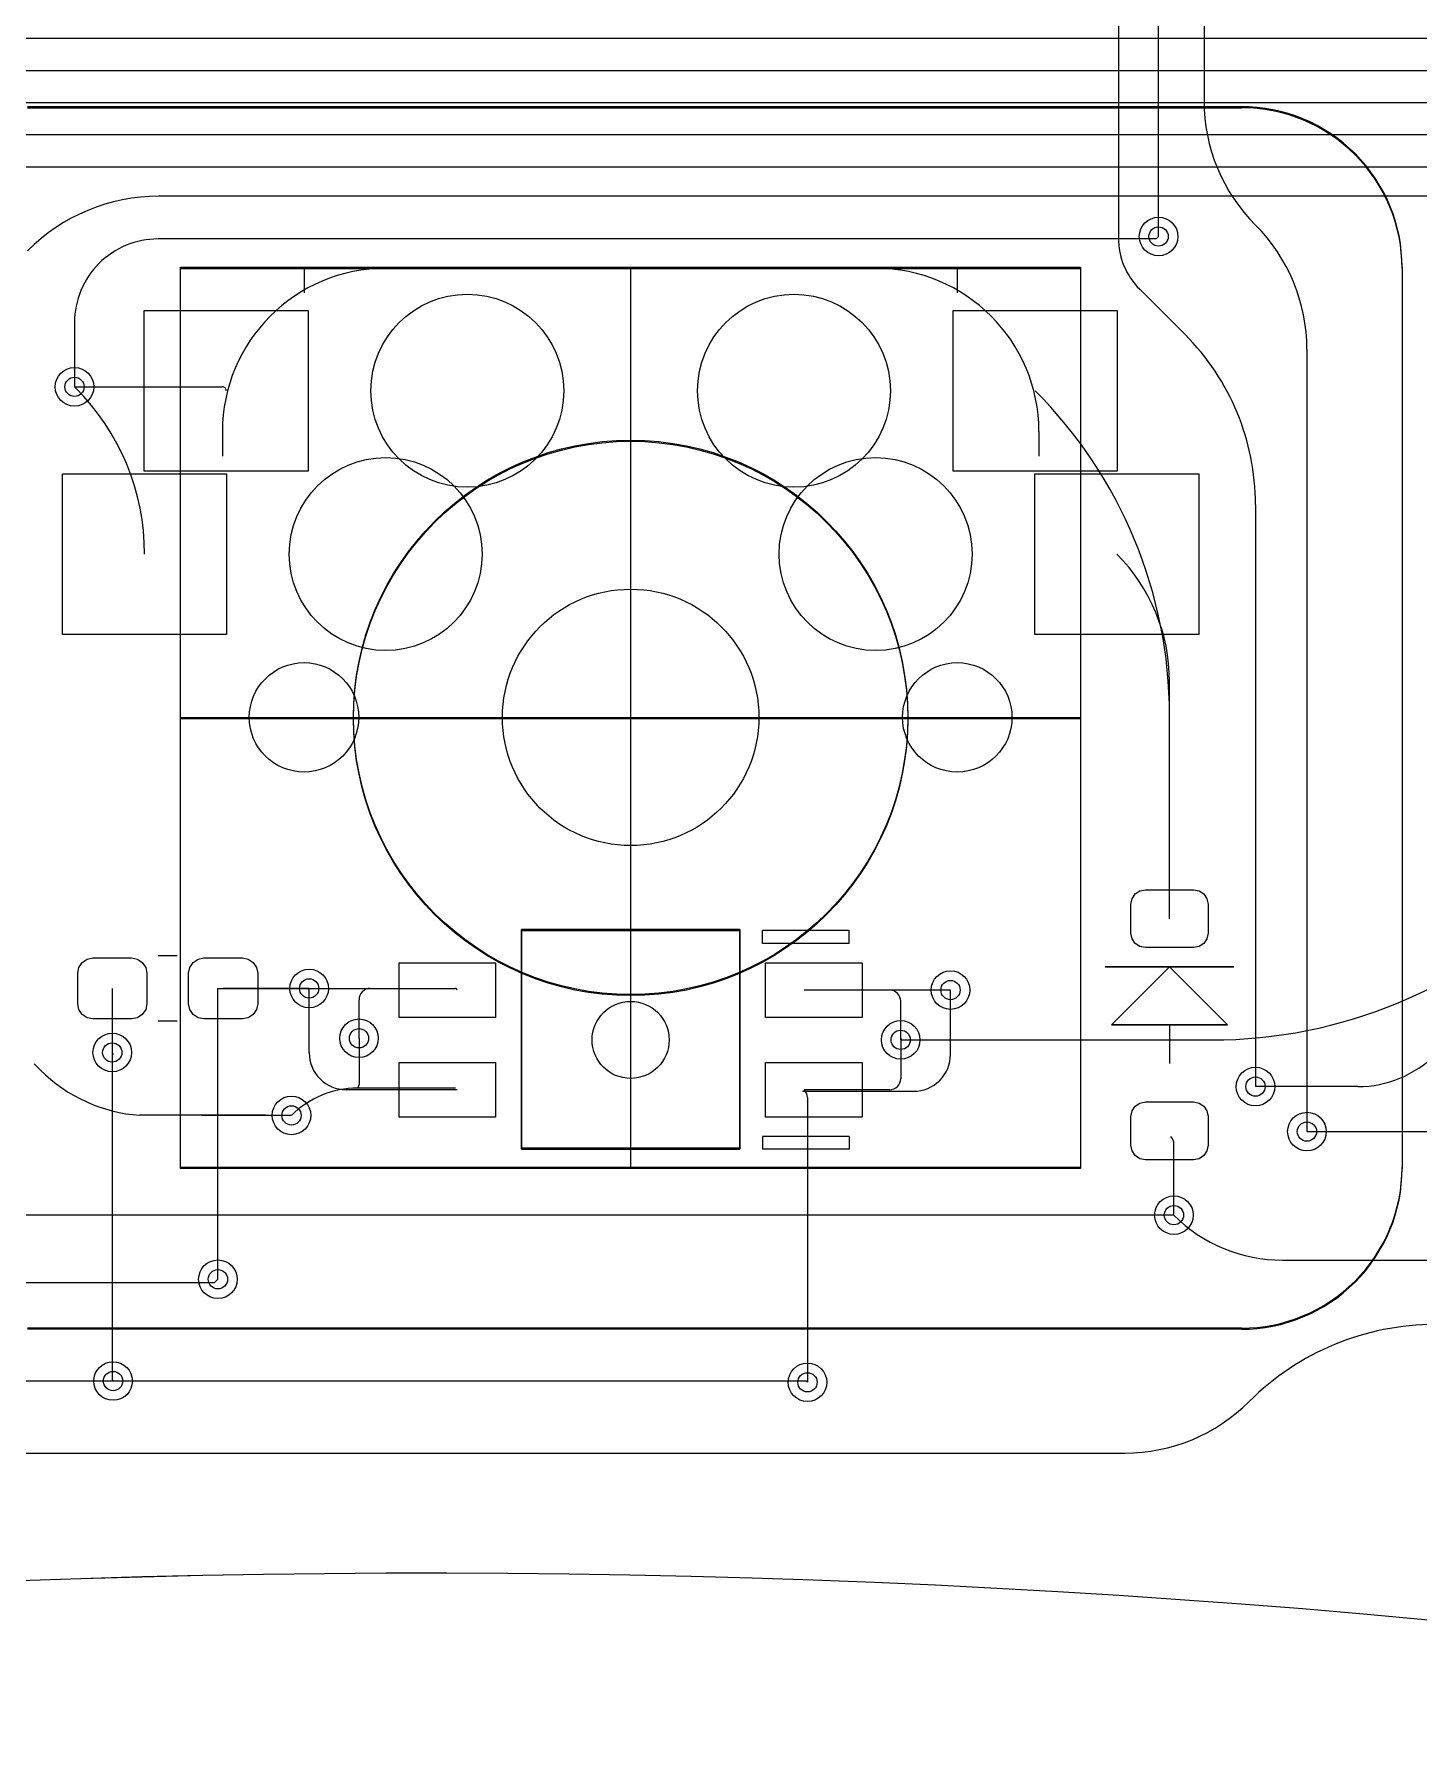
# Model space of a CAD drawing. Header units: millimetres. Extents: x -220 to 263, y -14 to 135.
# Drawn here: x 129.8 to 151.33, y 11.5 to 38.17 of the extents above; entities that cross this region are included whole.
import ezdxf

# ---------------------------------------------------------------- set-up
doc = ezdxf.new("R2010")
doc.units = ezdxf.units.MM
doc.layers.get('0').update_dxf_attribs({"color": 96, "lineweight": 25, "true_color": 0x008000})
for name, color, linetype, lineweight, true_color in [('livello 10', 6, 'Continuous', 25, 0xff00ff), ('livello 11', 30, 'Continuous', 25, 0xff7f00), ('livello 7', 6, 'Continuous', 25, 0xff00ff), ('livello 8', 18, 'Continuous', 25, 0x000000), ('livello 9', 18, 'Continuous', 25, 0x000000)]:
    doc.layers.add(name, color=color, linetype=linetype, lineweight=lineweight, true_color=true_color)

msp = doc.modelspace()

# ---------------------------------------------------------------- linework, layer by layer
msp.add_arc((135.898, -152.987), 167.216, 80.73541, 122.39677)
at = {"layer": 'livello 10', "color": 6, "true_color": 0xff00ff, "flags": 128}
for points in [[(132.073, 20.541), (132.073, 34.541)], [(132.073, 34.541), (146.072, 34.541)], [(146.072, 34.541), (146.072, 20.541)], [(146.072, 20.541), (132.073, 20.541)]]:
    msp.add_lwpolyline(points, dxfattribs=at)
at = {"layer": 'livello 10'}
msp.add_arc((135.898, -152.987), 167.216, 80.73541, 122.39677, dxfattribs=at)
at = {"layer": 'livello 11', "color": 250, "true_color": 0x3d3d3d, "flags": 128}
for points in [[(129.691, 37.024), (143.69, 37.024)], [(134.573, 37.024), (148.572, 37.024)], [(132.073, 20.525), (132.073, 34.524)], [(132.073, 34.524), (146.072, 34.524)], [(139.073, 34.524), (139.073, 20.524)], [(146.072, 34.524), (146.072, 20.525)], [(151.072, 34.524), (151.072, 20.525)], [(132.073, 27.524), (146.072, 27.524)], [(146.072, 20.525), (132.073, 20.525)], [(143.69, 18.025), (129.691, 18.025)], [(148.572, 18.025), (134.573, 18.025)]]:
    msp.add_lwpolyline(points, dxfattribs=at)
for points in [[(151.072, 34.524, 0.414225), (148.572, 37.024)], [(148.572, 18.025, 0.414214), (151.072, 20.525)]]:
    msp.add_lwpolyline(points, format="xyb", dxfattribs=at)
at = {"layer": 'livello 11', "color": 250, "true_color": 0x2f2d31, "flags": 128}
for points in [[(132.073, 34.541), (146.072, 34.541)], [(132.073, 20.541), (132.073, 34.541)], [(146.072, 34.541), (146.072, 20.541)], [(137.373, 20.825), (137.373, 24.225)], [(137.373, 24.225), (140.773, 24.225)], [(140.773, 24.225), (137.373, 24.225)], [(137.373, 24.225), (137.373, 20.825)], [(140.773, 24.225), (140.773, 20.825)], [(140.773, 20.825), (140.773, 24.225)], [(140.773, 20.825), (137.373, 20.825)], [(137.373, 20.825), (140.773, 20.825)], [(146.072, 20.541), (132.073, 20.541)]]:
    msp.add_lwpolyline(points, dxfattribs=at)
at = {"layer": 'livello 11', "color": 139, "true_color": 0x174d58, "flags": 128}
msp.add_lwpolyline([(135.263, 34.526, 0.414202), (132.723, 31.986)], format="xyb", dxfattribs=at)
at = {"layer": 'livello 11', "color": 168, "true_color": 0x0d115e, "flags": 128}
for points in [[(142.883, 34.526), (133.993, 34.526)], [(133.993, 34.526), (133.993, 34.145)], [(145.423, 31.986), (145.423, 31.605)], [(132.019, 23.834), (131.726, 23.834)], [(148.454, 23.66), (146.454, 23.66)], [(147.454, 23.66), (146.554, 22.76)], [(148.354, 22.76), (147.454, 23.66)], [(132.019, 22.814), (131.726, 22.814)], [(146.554, 22.76), (148.354, 22.76)], [(147.454, 22.76), (147.454, 22.16)], [(142.473, 21.024), (141.123, 21.024)], [(141.123, 21.024), (141.123, 20.825)], [(142.473, 20.825), (141.123, 20.825)], [(142.473, 21.024), (142.473, 20.825)]]:
    msp.add_lwpolyline(points, dxfattribs=at)
at = {"layer": 'livello 11', "color": 139, "true_color": 0x174d58, "flags": 128}
for points in [[(135.263, 34.526), (144.153, 34.526)], [(144.153, 34.526), (144.153, 34.145)], [(132.723, 31.986), (132.723, 31.605)], [(142.473, 24.225), (141.123, 24.225)], [(141.123, 24.024), (141.123, 24.225)], [(142.473, 24.024), (141.123, 24.024)], [(142.473, 24.024), (142.473, 24.225)], [(132.019, 23.834), (131.726, 23.834)], [(146.454, 23.66), (148.454, 23.66)], [(146.554, 22.76), (147.454, 23.66)], [(147.454, 23.66), (148.354, 22.76)], [(132.019, 22.814), (131.726, 22.814)], [(148.354, 22.76), (146.554, 22.76)], [(147.454, 22.76), (147.454, 22.16)]]:
    msp.add_lwpolyline(points, dxfattribs=at)
at = {"layer": 'livello 11', "color": 168, "true_color": 0x0d115e, "flags": 128}
msp.add_lwpolyline([(145.423, 31.986, 0.414202), (142.883, 34.526)], format="xyb", dxfattribs=at)
at = {"layer": 'livello 11', "color": 250, "true_color": 0x2f2d31, "flags": 128}
msp.add_lwpolyline([(162.819, 12.048, 0.183811), (46.307, -11.796)], format="xyb", dxfattribs=at)
at = {"layer": 'livello 11', "color": 250, "true_color": 0x3d3d3d}
msp.add_circle((139.073, 27.524), 4.311, dxfattribs=at)
at = {"layer": 'livello 7', "color": 6, "true_color": 0xff00ff, "flags": 128}
for points in [[(129.691, 37.041), (143.69, 37.041)], [(134.573, 37.041), (148.572, 37.041)], [(132.073, 20.541), (132.073, 34.541)], [(132.073, 34.541), (146.072, 34.541)], [(139.073, 34.541), (139.073, 20.541)], [(146.072, 34.541), (146.072, 20.541)], [(151.072, 34.541), (151.072, 20.541)], [(132.073, 27.541), (146.072, 27.541)], [(137.373, 20.841), (137.373, 24.241)], [(137.373, 24.241), (140.773, 24.241)], [(140.773, 24.241), (137.373, 24.241)], [(137.373, 24.241), (137.373, 20.841)], [(140.773, 24.241), (140.773, 20.841)], [(140.773, 20.841), (140.773, 24.241)], [(140.773, 20.841), (137.373, 20.841)], [(137.373, 20.841), (140.773, 20.841)], [(146.072, 20.541), (132.073, 20.541)], [(143.69, 18.041), (129.691, 18.041)], [(148.572, 18.041), (134.573, 18.041)]]:
    msp.add_lwpolyline(points, dxfattribs=at)
for points in [[(151.072, 34.541, 0.414225), (148.572, 37.041)], [(148.572, 18.041, 0.414214), (151.072, 20.541)]]:
    msp.add_lwpolyline(points, format="xyb", dxfattribs=at)
at = {"layer": 'livello 7', "color": 6, "true_color": 0xff00ff}
msp.add_circle((139.073, 27.541), 4.311, dxfattribs=at)
at = {"layer": 'livello 8', "color": 163, "true_color": 0x4d7fc4, "flags": 128}
for points in [[(146.659, 56.068), (146.659, 34.999)], [(147.284, 35.021), (147.284, 46.513)], [(147.991, 41.709), (147.991, 37.13)], [(146.991, 34.199), (147.696, 33.494)], [(144.088, 31.371), (144.088, 33.871), (146.638, 33.871), (146.638, 31.371), (144.088, 31.371)], [(149.591, 33.268), (149.591, 21.099)], [(130.444, 32.661), (130.423, 32.682)], [(130.238, 28.831), (130.238, 31.331), (132.788, 31.331), (132.788, 28.831), (130.238, 28.831)], [(148.791, 30.85), (148.791, 21.799)], [(147.454, 24.41), (147.454, 27.572)], [(147.829, 24.86), (147.915, 24.843), (147.988, 24.794), (148.037, 24.721), (148.054, 24.635), (148.054, 24.185), (148.037, 24.099), (147.988, 24.026), (147.915, 23.977), (147.829, 23.96), (147.079, 23.96), (146.993, 23.977), (146.92, 24.026), (146.871, 24.099), (146.854, 24.185), (146.854, 24.635), (146.871, 24.721), (146.92, 24.794), (146.993, 24.843), (147.079, 24.86), (147.829, 24.86)], [(131.548, 23.087), (131.53, 22.996), (131.478, 22.919), (131.401, 22.868), (131.31, 22.85), (130.71, 22.85), (130.619, 22.868), (130.542, 22.919), (130.491, 22.996), (130.473, 23.087), (130.473, 23.562), (130.491, 23.653), (130.542, 23.73), (130.619, 23.781), (130.71, 23.8), (131.31, 23.8), (131.401, 23.781), (131.478, 23.73), (131.53, 23.653), (131.548, 23.562), (131.548, 23.087)], [(133.273, 23.087), (133.255, 22.996), (133.203, 22.919), (133.126, 22.868), (133.035, 22.85), (132.435, 22.85), (132.344, 22.868), (132.267, 22.919), (132.216, 22.996), (132.198, 23.087), (132.198, 23.562), (132.216, 23.653), (132.267, 23.73), (132.344, 23.781), (132.435, 23.8), (133.035, 23.8), (133.126, 23.781), (133.203, 23.73), (133.255, 23.653), (133.273, 23.562), (133.273, 23.087)], [(136.973, 23.725), (136.973, 22.874), (135.473, 22.874), (135.473, 23.725), (136.973, 23.725)], [(142.673, 23.725), (142.673, 22.874), (141.173, 22.874), (141.173, 23.725), (142.673, 23.725)], [(131.01, 23.325), (131.01, 17.249)], [(132.654, 23.325), (132.735, 23.325)], [(132.654, 18.802), (132.654, 23.325)], [(134.073, 23.325), (132.735, 23.325)], [(134.073, 23.325), (136.348, 23.325)], [(143.098, 23.3), (141.773, 23.3)], [(144.048, 22.3), (144.048, 23.3)], [(143.273, 22.525), (143.273, 23.124)], [(134.848, 22.55), (134.848, 21.832)], [(136.973, 22.175), (136.973, 21.325), (135.473, 21.325), (135.473, 22.175), (136.973, 22.175)], [(142.673, 22.175), (142.673, 21.325), (141.173, 21.325), (141.173, 22.175), (142.673, 22.175)], [(136.348, 21.775), (134.824, 21.775)], [(141.748, 21.725), (143.473, 21.725)], [(141.823, 21.629), (141.823, 17.199)], [(147.829, 21.56), (147.915, 21.543), (147.988, 21.494), (148.037, 21.421), (148.054, 21.335), (148.054, 20.885), (148.037, 20.799), (147.988, 20.726), (147.915, 20.677), (147.829, 20.66), (147.079, 20.66), (146.993, 20.677), (146.92, 20.726), (146.871, 20.799), (146.854, 20.885), (146.854, 21.335), (146.871, 21.421), (146.92, 21.494), (146.993, 21.543), (147.079, 21.56), (147.829, 21.56)], [(147.523, 19.799), (147.523, 20.902)]]:
    msp.add_lwpolyline(points, dxfattribs=at)
for points in [[(147.991, 37.13, 0.198913), (148.791, 35.199)], [(149.591, 33.268, 0.198913), (148.791, 35.199)], [(146.659, 34.999, 0.198908), (146.991, 34.199)], [(148.791, 30.85, 0.198912), (147.696, 33.494)], [(131.513, 30.081, 0.198913), (130.444, 32.661)], [(147.454, 27.572, 0.198912), (145.363, 32.621)], [(136.373, 23.3, 0.414214), (136.348, 23.324)], [(143.273, 23.125, 0.414214), (143.098, 23.299)], [(143.473, 21.725, 0.414214), (144.048, 22.3)], [(134.824, 21.775, 0.198922), (133.798, 21.349)], [(134.824, 21.774, 0.199022), (134.848, 21.832)], [(141.822, 21.629, 0.198779), (141.773, 21.749)], [(147.523, 20.902, 0.199001), (147.473, 21.022)], [(131.01, 17.249, 0.19928), (131.023, 17.219)]]:
    msp.add_lwpolyline(points, format="xyb", dxfattribs=at)
at = {"layer": 'livello 8', "color": 254, "true_color": 0xd0d2cd, "flags": 128}
for points in [[(137.373, 20.825), (137.373, 24.225)], [(137.373, 24.225), (140.773, 24.225)], [(140.773, 24.225), (137.373, 24.225)], [(137.373, 24.225), (137.373, 20.825)], [(140.773, 24.225), (140.773, 20.825)], [(140.773, 20.825), (140.773, 24.225)], [(140.773, 20.825), (137.373, 20.825)], [(137.373, 20.825), (140.773, 20.825)]]:
    msp.add_lwpolyline(points, dxfattribs=at)
at = {"layer": 'livello 8', "color": 7, "true_color": 0xececec}
for centre in [(147.284, 35.021), (130.423, 32.682), (134.073, 23.325), (144.048, 23.3), (134.848, 22.55), (143.273, 22.525), (131.01, 22.329), (148.791, 21.799), (133.798, 21.35), (149.591, 21.099), (147.523, 19.799), (132.654, 18.802), (131.023, 17.219), (141.823, 17.199)]:
    msp.add_circle(centre, 0.3, dxfattribs=at)
at = {"layer": 'livello 8', "color": 7}
for centre, radius in [((147.284, 35.021), 0.15), ((136.533, 32.621), 1.5), ((141.613, 32.621), 1.5), ((130.423, 32.682), 0.15), ((135.263, 30.081), 1.5), ((142.883, 30.081), 1.5), ((139.073, 27.541), 1.994), ((139.073, 27.541), 1.994), ((133.993, 27.541), 0.851), ((133.993, 27.541), 0.851), ((144.153, 27.541), 0.851), ((144.153, 27.541), 0.851), ((134.073, 23.325), 0.15), ((144.048, 23.3), 0.15), ((134.848, 22.55), 0.15), ((143.273, 22.525), 0.15), ((131.01, 22.329), 0.15), ((148.791, 21.799), 0.15), ((133.798, 21.35), 0.15), ((149.591, 21.099), 0.15), ((147.523, 19.799), 0.15), ((132.654, 18.802), 0.15), ((131.023, 17.219), 0.15), ((141.823, 17.199), 0.15)]:
    msp.add_circle(centre, radius, dxfattribs=at)
at = {"layer": 'livello 8', "color": 163, "true_color": 0x4d7fc4}
msp.add_circle((139.073, 22.525), 0.599, dxfattribs=at)
at = {"layer": 'livello 9', "color": 22, "true_color": 0xc83434, "flags": 128}
for points in [[(154.273, 38.099), (70.273, 38.099)], [(158.273, 37.599), (70.144, 37.599)], [(156.523, 37.099), (70.394, 37.099)], [(154.773, 36.599), (70.644, 36.599)], [(155.773, 36.099), (70.626, 36.099)], [(154.43, 35.646), (131.735, 35.646)], [(147.246, 34.982), (131.723, 34.982)], [(147.284, 35.021), (147.246, 34.982)], [(134.058, 33.871), (134.058, 31.371), (131.508, 31.371), (131.508, 33.871), (134.058, 33.871)], [(130.423, 33.682), (130.423, 32.682)], [(130.423, 32.682), (132.721, 32.682)], [(147.908, 31.331), (147.908, 28.831), (145.358, 28.831), (145.358, 31.331), (147.908, 31.331)], [(147.454, 24.41), (147.454, 28.098)], [(147.829, 24.86), (147.915, 24.843), (147.988, 24.794), (148.037, 24.721), (148.054, 24.635), (148.054, 24.185), (148.037, 24.099), (147.988, 24.026), (147.915, 23.977), (147.829, 23.96), (147.079, 23.96), (146.993, 23.977), (146.92, 24.026), (146.871, 24.099), (146.854, 24.185), (146.854, 24.635), (146.871, 24.721), (146.92, 24.794), (146.993, 24.843), (147.079, 24.86), (147.829, 24.86)], [(131.548, 23.087), (131.53, 22.996), (131.478, 22.919), (131.401, 22.868), (131.31, 22.85), (130.71, 22.85), (130.619, 22.868), (130.542, 22.919), (130.491, 22.996), (130.473, 23.087), (130.473, 23.562), (130.491, 23.653), (130.542, 23.73), (130.619, 23.781), (130.71, 23.8), (131.31, 23.8), (131.401, 23.781), (131.478, 23.73), (131.53, 23.653), (131.548, 23.562), (131.548, 23.087)], [(133.273, 23.087), (133.255, 22.996), (133.203, 22.919), (133.126, 22.868), (133.035, 22.85), (132.435, 22.85), (132.344, 22.868), (132.267, 22.919), (132.216, 22.996), (132.198, 23.087), (132.198, 23.562), (132.216, 23.653), (132.267, 23.73), (132.344, 23.781), (132.435, 23.8), (133.035, 23.8), (133.126, 23.781), (133.203, 23.73), (133.255, 23.653), (133.273, 23.562), (133.273, 23.087)], [(136.973, 23.725), (136.973, 22.874), (135.473, 22.874), (135.473, 23.725), (136.973, 23.725)], [(142.673, 23.725), (142.673, 22.874), (141.173, 22.874), (141.173, 23.725), (142.673, 23.725)], [(131.01, 23.325), (131.01, 22.329)], [(132.735, 23.325), (134.073, 23.325)], [(134.073, 22.325), (134.073, 23.325)], [(135.023, 23.325), (136.348, 23.325)], [(144.048, 23.3), (141.773, 23.3)], [(134.848, 22.55), (134.848, 23.15)], [(143.273, 22.55), (143.273, 22.525)], [(143.273, 22.525), (148.112, 22.525)], [(143.273, 22.525), (143.273, 21.925)], [(129.891, 22.057), (129.798, 22.15)], [(136.973, 22.175), (136.973, 21.325), (135.473, 21.325), (135.473, 22.175), (136.973, 22.175)], [(142.673, 22.175), (142.673, 21.325), (141.173, 21.325), (141.173, 22.175), (142.673, 22.175)], [(136.373, 21.749), (134.648, 21.749)], [(143.098, 21.749), (141.773, 21.749)], [(150.384, 21.799), (148.791, 21.799)], [(132.398, 21.352), (131.44, 21.352)], [(132.398, 21.352), (133.792, 21.352)], [(133.395, 21.352), (132.398, 21.352)], [(133.398, 21.35), (133.395, 21.352)], [(147.829, 21.56), (147.915, 21.543), (147.988, 21.494), (148.037, 21.421), (148.054, 21.335), (148.054, 20.885), (148.037, 20.799), (147.988, 20.726), (147.915, 20.677), (147.829, 20.66), (147.079, 20.66), (146.993, 20.677), (146.92, 20.726), (146.871, 20.799), (146.854, 20.885), (146.854, 21.335), (146.871, 21.421), (146.92, 21.494), (146.993, 21.543), (147.079, 21.56), (147.829, 21.56)], [(149.591, 21.099), (162.891, 21.099)], [(147.523, 19.799), (147.523, 20.902)], [(147.523, 19.799), (100.923, 19.799)], [(149.212, 19.099), (161.585, 19.099)], [(108.923, 18.749), (132.601, 18.749)], [(132.601, 18.749), (132.654, 18.802)], [(131.023, 17.219), (100.523, 17.219)], [(141.803, 17.219), (131.023, 17.219)], [(141.823, 17.199), (141.803, 17.219)], [(106.191, 16.099), (146.759, 16.099)]]:
    msp.add_lwpolyline(points, dxfattribs=at)
for points in [[(131.735, 35.646, 0.198913), (129.691, 34.799)], [(131.723, 34.982, 0.414214), (130.423, 33.682)], [(132.783, 32.621, 0.414214), (132.721, 32.682)], [(147.454, 28.098, 0.198909), (146.633, 30.081)], [(148.112, 22.524, 0.198912), (153.465, 24.742)], [(135.023, 23.325, 0.414214), (134.848, 23.15)], [(131.01, 22.329, 0.19928), (131.023, 22.299)], [(134.073, 22.324, 0.414163), (134.648, 21.75)], [(150.384, 21.799, 0.198912), (151.591, 22.299)], [(129.891, 22.057, 0.180292), (131.44, 21.352)], [(143.098, 21.749, 0.414214), (143.273, 21.924)], [(133.798, 21.35, 0.196489), (133.792, 21.352)], [(147.523, 20.902, 0.199001), (147.473, 21.022)], [(147.523, 19.799, 0.198911), (149.212, 19.099)], [(151.588, 18.099, 0.198913), (148.691, 16.899)], [(146.759, 16.099, 0.198913), (148.691, 16.899)]]:
    msp.add_lwpolyline(points, format="xyb", dxfattribs=at)
at = {"layer": 'livello 9', "color": 254, "true_color": 0xd0d2cd, "flags": 128}
for points in [[(137.373, 20.825), (137.373, 24.225)], [(137.373, 24.225), (140.773, 24.225)], [(140.773, 24.225), (137.373, 24.225)], [(137.373, 24.225), (137.373, 20.825)], [(140.773, 24.225), (140.773, 20.825)], [(140.773, 20.825), (140.773, 24.225)], [(140.773, 20.825), (137.373, 20.825)], [(137.373, 20.825), (140.773, 20.825)]]:
    msp.add_lwpolyline(points, dxfattribs=at)
at = {"layer": 'livello 9', "color": 7, "true_color": 0xececec}
for centre in [(147.284, 35.021), (130.423, 32.682), (134.073, 23.325), (144.048, 23.3), (134.848, 22.55), (143.273, 22.525), (131.01, 22.329), (148.791, 21.799), (133.798, 21.35), (149.591, 21.099), (147.523, 19.799), (132.654, 18.802), (131.023, 17.219), (141.823, 17.199)]:
    msp.add_circle(centre, 0.3, dxfattribs=at)
at = {"layer": 'livello 9', "color": 7}
for centre, radius in [((147.284, 35.021), 0.15), ((136.533, 32.621), 1.5), ((141.613, 32.621), 1.5), ((130.423, 32.682), 0.15), ((135.263, 30.081), 1.5), ((142.883, 30.081), 1.5), ((139.073, 27.541), 1.994), ((139.073, 27.541), 1.994), ((133.993, 27.541), 0.851), ((133.993, 27.541), 0.851), ((144.153, 27.541), 0.851), ((144.153, 27.541), 0.851), ((134.073, 23.325), 0.15), ((144.048, 23.3), 0.15), ((134.848, 22.55), 0.15), ((143.273, 22.525), 0.15), ((131.01, 22.329), 0.15), ((148.791, 21.799), 0.15), ((133.798, 21.35), 0.15), ((149.591, 21.099), 0.15), ((147.523, 19.799), 0.15), ((132.654, 18.802), 0.15), ((131.023, 17.219), 0.15), ((141.823, 17.199), 0.15)]:
    msp.add_circle(centre, radius, dxfattribs=at)
at = {"layer": 'livello 9', "color": 22, "true_color": 0xc83434}
msp.add_circle((139.073, 22.525), 0.599, dxfattribs=at)

doc.saveas('drawing.dxf')
